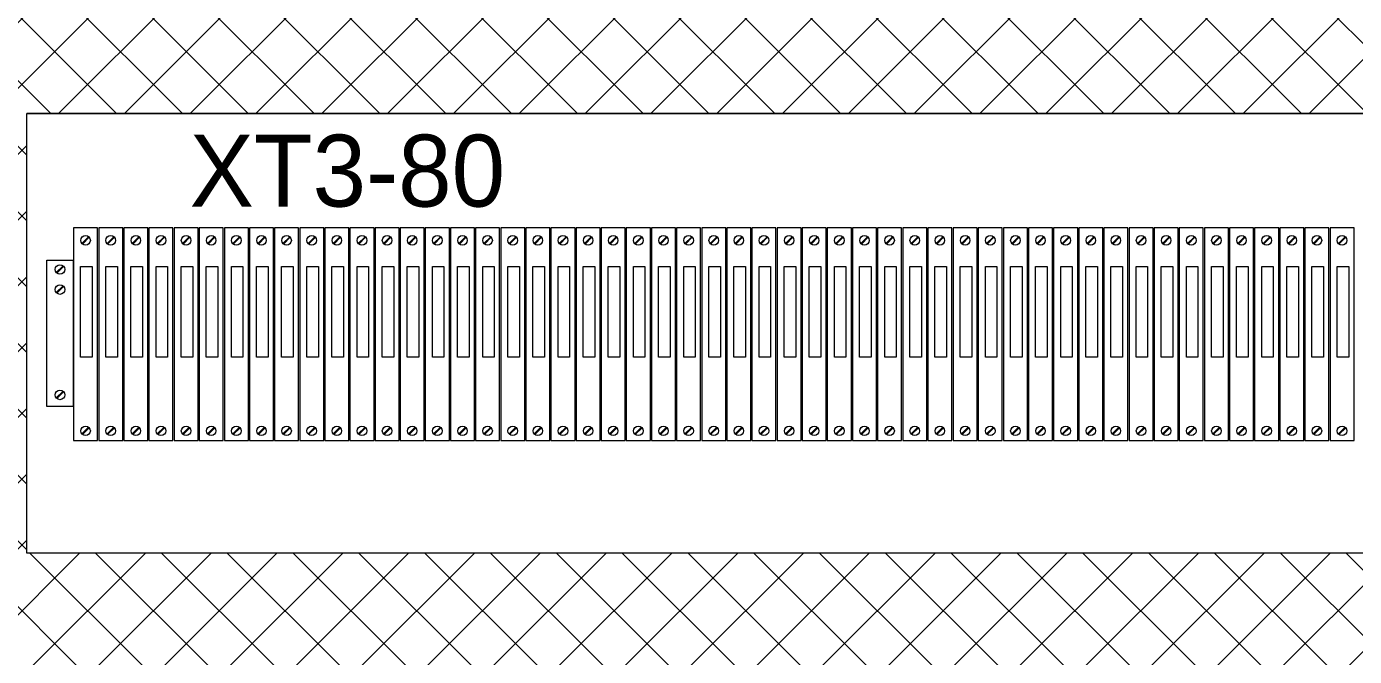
# Model space of a CAD drawing. Header units: millimetres. Extents: x 32626 to 72822, y 60047 to 123188.
# Drawn here: x 33074.3 to 33346, y 69229.9 to 69358.9 of the extents above; entities that cross this region are included whole.
import ezdxf

# ---------------------------------------------------------------- set-up
doc = ezdxf.new("R2010")
doc.units = ezdxf.units.MM
doc.header["$LTSCALE"] = 10
doc.layers.add('1轮廓实线层', color=7, linetype='Continuous', lineweight=18)
doc.layers.add('6文字层', color=3, linetype='Continuous', lineweight=18)
doc.styles.add('样式 1', font='SIMYOU.TTF', dxfattribs={"width": 0.75})

msp = doc.modelspace()

# ---------------------------------------------------------------- hatches: boundary and pattern name
at = {"layer": '1轮廓实线层'}
h = msp.add_hatch(dxfattribs=at)
h.set_pattern_fill('ANSI37', color=256, scale=3, style=0)
h.set_pattern_definition([(45, (1626.673, 2082.644), (-6.7351921, 6.7351921), []), (135, (1626.673, 2082.644), (-6.7351921, -6.7351921), [])])
h.paths.add_polyline_path([(33050.9, 69101.35), (33050.9, 69496.47), (33784.37, 69496.47), (33784.37, 69101.35)])
h.paths.add_polyline_path([(33074.32, 69473.08), (33760.95, 69473.08), (33760.95, 69365.07), (33074.32, 69365.07)], flags=16)
h.paths.add_polyline_path([(33074.3, 69341.07), (33760.97, 69341.07), (33760.97, 69251.07), (33074.3, 69251.07)], flags=16)
h.paths.add_polyline_path([(33074.3, 69227.07), (33760.97, 69227.07), (33760.97, 69125.35), (33074.3, 69125.35)], flags=16)

# ---------------------------------------------------------------- linework, layer by layer
for p, q in [((33520.37, 69341.07), (33074.3, 69341.07)), ((33074.3, 69341.07), (33760.97, 69341.07)), ((33074.3, 69251.07), (33074.3, 69341.07)), ((33520.37, 69251.07), (33074.3, 69251.07)), ((33760.97, 69251.07), (33074.3, 69251.07))]:
    msp.add_line(p, q, dxfattribs=at)
at = {"layer": '1轮廓实线层', "lineweight": 13}
for p, q in [((33088.81, 69317.63), (33083.89, 69317.63)), ((33083.89, 69317.63), (33083.89, 69274.13)), ((33088.81, 69274.13), (33088.81, 69317.63)), ((33093.95, 69317.63), (33089.03, 69317.63)), ((33089.03, 69317.63), (33089.03, 69274.13)), ((33093.95, 69274.13), (33093.95, 69317.63)), ((33099.1, 69317.63), (33094.18, 69317.63)), ((33094.18, 69317.63), (33094.18, 69274.13)), ((33099.1, 69274.13), (33099.1, 69317.63)), ((33104.24, 69317.63), (33099.32, 69317.63)), ((33099.32, 69317.63), (33099.32, 69274.13)), ((33104.24, 69274.13), (33104.24, 69317.63)), ((33109.38, 69317.63), (33104.46, 69317.63)), ((33104.46, 69317.63), (33104.46, 69274.13)), ((33109.38, 69274.13), (33109.38, 69317.63)), ((33114.52, 69317.63), (33109.6, 69317.63)), ((33109.6, 69317.63), (33109.6, 69274.13)), ((33114.52, 69274.13), (33114.52, 69317.63)), ((33119.67, 69317.63), (33114.75, 69317.63)), ((33114.75, 69317.63), (33114.75, 69274.13)), ((33119.67, 69274.13), (33119.67, 69317.63)), ((33124.81, 69317.63), (33119.89, 69317.63)), ((33119.89, 69317.63), (33119.89, 69274.13)), ((33124.81, 69274.13), (33124.81, 69317.63)), ((33129.95, 69317.63), (33125.03, 69317.63)), ((33125.03, 69317.63), (33125.03, 69274.13)), ((33129.95, 69274.13), (33129.95, 69317.63)), ((33135.09, 69317.63), (33130.17, 69317.63)), ((33130.17, 69317.63), (33130.17, 69274.13)), ((33135.09, 69274.13), (33135.09, 69317.63)), ((33140.24, 69317.63), (33135.32, 69317.63)), ((33135.32, 69317.63), (33135.32, 69274.13)), ((33140.24, 69274.13), (33140.24, 69317.63)), ((33145.38, 69317.63), (33140.46, 69317.63)), ((33140.46, 69317.63), (33140.46, 69274.13)), ((33145.38, 69274.13), (33145.38, 69317.63)), ((33150.52, 69317.63), (33145.6, 69317.63)), ((33145.6, 69317.63), (33145.6, 69274.13)), ((33150.52, 69274.13), (33150.52, 69317.63)), ((33155.66, 69317.63), (33150.74, 69317.63)), ((33150.74, 69317.63), (33150.74, 69274.13)), ((33155.66, 69274.13), (33155.66, 69317.63)), ((33160.8, 69317.63), (33155.88, 69317.63)), ((33155.88, 69317.63), (33155.88, 69274.13)), ((33160.8, 69274.13), (33160.8, 69317.63)), ((33165.95, 69317.63), (33161.03, 69317.63)), ((33161.03, 69317.63), (33161.03, 69274.13)), ((33165.95, 69274.13), (33165.95, 69317.63)), ((33171.09, 69317.63), (33166.17, 69317.63)), ((33166.17, 69317.63), (33166.17, 69274.13)), ((33171.09, 69274.13), (33171.09, 69317.63)), ((33176.23, 69317.63), (33171.31, 69317.63)), ((33171.31, 69317.63), (33171.31, 69274.13)), ((33176.23, 69274.13), (33176.23, 69317.63)), ((33181.37, 69317.63), (33176.45, 69317.63)), ((33176.45, 69317.63), (33176.45, 69274.13)), ((33181.37, 69274.13), (33181.37, 69317.63)), ((33186.52, 69317.63), (33181.6, 69317.63)), ((33181.6, 69317.63), (33181.6, 69274.13)), ((33186.52, 69274.13), (33186.52, 69317.63)), ((33191.66, 69317.63), (33186.74, 69317.63)), ((33186.74, 69317.63), (33186.74, 69274.13)), ((33191.66, 69274.13), (33191.66, 69317.63)), ((33196.8, 69317.63), (33191.88, 69317.63)), ((33191.88, 69317.63), (33191.88, 69274.13)), ((33196.8, 69274.13), (33196.8, 69317.63)), ((33201.94, 69317.63), (33197.02, 69317.63)), ((33197.02, 69317.63), (33197.02, 69274.13)), ((33201.94, 69274.13), (33201.94, 69317.63)), ((33207.08, 69317.63), (33202.16, 69317.63)), ((33202.16, 69317.63), (33202.16, 69274.13)), ((33207.08, 69274.13), (33207.08, 69317.63)), ((33212.23, 69317.63), (33207.31, 69317.63)), ((33207.31, 69317.63), (33207.31, 69274.13)), ((33212.23, 69274.13), (33212.23, 69317.63)), ((33217.37, 69317.63), (33212.45, 69317.63)), ((33212.45, 69317.63), (33212.45, 69274.13)), ((33217.37, 69274.13), (33217.37, 69317.63)), ((33222.51, 69317.63), (33217.59, 69317.63)), ((33217.59, 69317.63), (33217.59, 69274.13)), ((33222.51, 69274.13), (33222.51, 69317.63)), ((33227.65, 69317.63), (33222.73, 69317.63)), ((33222.73, 69317.63), (33222.73, 69274.13)), ((33227.65, 69274.13), (33227.65, 69317.63)), ((33232.8, 69317.63), (33227.88, 69317.63)), ((33227.88, 69317.63), (33227.88, 69274.13)), ((33232.8, 69274.13), (33232.8, 69317.63)), ((33237.94, 69317.63), (33233.02, 69317.63)), ((33233.02, 69317.63), (33233.02, 69274.13)), ((33237.94, 69274.13), (33237.94, 69317.63)), ((33243.08, 69317.63), (33238.16, 69317.63)), ((33238.16, 69317.63), (33238.16, 69274.13)), ((33243.08, 69274.13), (33243.08, 69317.63)), ((33248.22, 69317.63), (33243.3, 69317.63)), ((33243.3, 69317.63), (33243.3, 69274.13)), ((33248.22, 69274.13), (33248.22, 69317.63)), ((33253.36, 69317.63), (33248.44, 69317.63)), ((33248.44, 69317.63), (33248.44, 69274.13)), ((33253.36, 69274.13), (33253.36, 69317.63)), ((33258.51, 69317.63), (33253.59, 69317.63)), ((33253.59, 69317.63), (33253.59, 69274.13)), ((33258.51, 69274.13), (33258.51, 69317.63)), ((33263.65, 69317.63), (33258.73, 69317.63)), ((33258.73, 69317.63), (33258.73, 69274.13)), ((33263.65, 69274.13), (33263.65, 69317.63)), ((33268.83, 69317.63), (33263.91, 69317.63)), ((33263.91, 69317.63), (33263.91, 69274.13)), ((33268.83, 69274.13), (33268.83, 69317.63)), ((33273.97, 69317.63), (33269.05, 69317.63)), ((33269.05, 69317.63), (33269.05, 69274.13)), ((33273.97, 69274.13), (33273.97, 69317.63)), ((33279.11, 69317.63), (33274.19, 69317.63)), ((33274.19, 69317.63), (33274.19, 69274.13)), ((33279.11, 69274.13), (33279.11, 69317.63)), ((33284.26, 69317.63), (33279.34, 69317.63)), ((33279.34, 69317.63), (33279.34, 69274.13)), ((33284.26, 69274.13), (33284.26, 69317.63)), ((33289.4, 69317.63), (33284.48, 69317.63)), ((33284.48, 69317.63), (33284.48, 69274.13)), ((33289.4, 69274.13), (33289.4, 69317.63)), ((33294.54, 69317.63), (33289.62, 69317.63)), ((33289.62, 69317.63), (33289.62, 69274.13)), ((33294.54, 69274.13), (33294.54, 69317.63)), ((33299.68, 69317.63), (33294.76, 69317.63)), ((33294.76, 69317.63), (33294.76, 69274.13)), ((33299.68, 69274.13), (33299.68, 69317.63)), ((33304.83, 69317.63), (33299.91, 69317.63)), ((33299.91, 69317.63), (33299.91, 69274.13)), ((33304.83, 69274.13), (33304.83, 69317.63)), ((33309.97, 69317.63), (33305.05, 69317.63)), ((33305.05, 69317.63), (33305.05, 69274.13)), ((33309.97, 69274.13), (33309.97, 69317.63)), ((33315.11, 69317.63), (33310.19, 69317.63)), ((33310.19, 69317.63), (33310.19, 69274.13)), ((33315.11, 69274.13), (33315.11, 69317.63)), ((33320.25, 69317.63), (33315.33, 69317.63)), ((33315.33, 69317.63), (33315.33, 69274.13)), ((33320.25, 69274.13), (33320.25, 69317.63)), ((33325.39, 69317.63), (33320.47, 69317.63)), ((33320.47, 69317.63), (33320.47, 69274.13)), ((33325.39, 69274.13), (33325.39, 69317.63)), ((33330.54, 69317.63), (33325.62, 69317.63)), ((33325.62, 69317.63), (33325.62, 69274.13)), ((33330.54, 69274.13), (33330.54, 69317.63)), ((33335.68, 69317.63), (33330.76, 69317.63)), ((33330.76, 69317.63), (33330.76, 69274.13)), ((33335.68, 69274.13), (33335.68, 69317.63)), ((33340.82, 69317.63), (33335.9, 69317.63)), ((33335.9, 69317.63), (33335.9, 69274.13)), ((33340.82, 69274.13), (33340.82, 69317.63)), ((33345.96, 69317.63), (33341.04, 69317.63)), ((33341.04, 69317.63), (33341.04, 69274.13)), ((33345.96, 69274.13), (33345.96, 69317.63)), ((33085.6, 69314.48), (33086.98, 69315.85)), ((33085.72, 69314.35), (33087.1, 69315.73)), ((33090.74, 69314.48), (33092.12, 69315.85)), ((33090.87, 69314.35), (33092.24, 69315.73)), ((33095.89, 69314.48), (33097.27, 69315.85)), ((33096.01, 69314.35), (33097.39, 69315.73)), ((33101.03, 69314.48), (33102.41, 69315.85)), ((33101.15, 69314.35), (33102.53, 69315.73)), ((33106.17, 69314.48), (33107.55, 69315.85)), ((33106.29, 69314.35), (33107.67, 69315.73)), ((33111.31, 69314.48), (33112.69, 69315.85)), ((33111.43, 69314.35), (33112.81, 69315.73)), ((33116.46, 69314.48), (33117.84, 69315.85)), ((33116.58, 69314.35), (33117.96, 69315.73)), ((33121.6, 69314.48), (33122.98, 69315.85)), ((33121.72, 69314.35), (33123.1, 69315.73)), ((33126.74, 69314.48), (33128.12, 69315.85)), ((33126.86, 69314.35), (33128.24, 69315.73)), ((33131.88, 69314.48), (33133.26, 69315.85)), ((33132, 69314.35), (33133.38, 69315.73)), ((33137.03, 69314.48), (33138.4, 69315.85)), ((33137.15, 69314.35), (33138.53, 69315.73)), ((33142.17, 69314.48), (33143.55, 69315.85)), ((33142.29, 69314.35), (33143.67, 69315.73)), ((33147.31, 69314.48), (33148.69, 69315.85)), ((33147.43, 69314.35), (33148.81, 69315.73)), ((33152.45, 69314.48), (33153.83, 69315.85)), ((33152.57, 69314.35), (33153.95, 69315.73)), ((33157.59, 69314.48), (33158.97, 69315.85)), ((33157.72, 69314.35), (33159.09, 69315.73)), ((33162.74, 69314.48), (33164.12, 69315.85)), ((33162.86, 69314.35), (33164.24, 69315.73)), ((33167.88, 69314.48), (33169.26, 69315.85)), ((33168, 69314.35), (33169.38, 69315.73)), ((33173.02, 69314.48), (33174.4, 69315.85)), ((33173.14, 69314.35), (33174.52, 69315.73)), ((33178.16, 69314.48), (33179.54, 69315.85)), ((33178.28, 69314.35), (33179.66, 69315.73)), ((33183.31, 69314.48), (33184.68, 69315.85)), ((33183.43, 69314.35), (33184.81, 69315.73)), ((33188.45, 69314.48), (33189.83, 69315.85)), ((33188.57, 69314.35), (33189.95, 69315.73)), ((33193.59, 69314.48), (33194.97, 69315.85)), ((33193.71, 69314.35), (33195.09, 69315.73)), ((33198.73, 69314.48), (33200.11, 69315.85)), ((33198.85, 69314.35), (33200.23, 69315.73)), ((33203.87, 69314.48), (33205.25, 69315.85)), ((33204, 69314.35), (33205.37, 69315.73)), ((33209.02, 69314.48), (33210.4, 69315.85)), ((33209.14, 69314.35), (33210.52, 69315.73)), ((33214.16, 69314.48), (33215.54, 69315.85)), ((33214.28, 69314.35), (33215.66, 69315.73)), ((33219.3, 69314.48), (33220.68, 69315.85)), ((33219.42, 69314.35), (33220.8, 69315.73)), ((33224.44, 69314.48), (33225.82, 69315.85)), ((33224.56, 69314.35), (33225.94, 69315.73)), ((33229.59, 69314.48), (33230.97, 69315.85)), ((33229.71, 69314.35), (33231.09, 69315.73)), ((33234.73, 69314.48), (33236.11, 69315.85)), ((33234.85, 69314.35), (33236.23, 69315.73)), ((33239.87, 69314.48), (33241.25, 69315.85)), ((33239.99, 69314.35), (33241.37, 69315.73)), ((33245.01, 69314.48), (33246.39, 69315.85)), ((33245.13, 69314.35), (33246.51, 69315.73)), ((33250.16, 69314.48), (33251.53, 69315.85)), ((33250.28, 69314.35), (33251.66, 69315.73)), ((33255.3, 69314.48), (33256.68, 69315.85)), ((33255.42, 69314.35), (33256.8, 69315.73)), ((33260.44, 69314.48), (33261.82, 69315.85)), ((33260.56, 69314.35), (33261.94, 69315.73)), ((33265.62, 69314.48), (33267, 69315.85)), ((33265.74, 69314.35), (33267.12, 69315.73)), ((33270.76, 69314.48), (33272.14, 69315.85)), ((33270.88, 69314.35), (33272.26, 69315.73)), ((33275.9, 69314.48), (33277.28, 69315.85)), ((33276.03, 69314.35), (33277.4, 69315.73)), ((33281.05, 69314.48), (33282.43, 69315.85)), ((33281.17, 69314.35), (33282.55, 69315.73)), ((33286.19, 69314.48), (33287.57, 69315.85)), ((33286.31, 69314.35), (33287.69, 69315.73)), ((33291.33, 69314.48), (33292.71, 69315.85)), ((33291.45, 69314.35), (33292.83, 69315.73)), ((33296.47, 69314.48), (33297.85, 69315.85)), ((33296.59, 69314.35), (33297.97, 69315.73)), ((33301.62, 69314.48), (33303, 69315.85)), ((33301.74, 69314.35), (33303.12, 69315.73)), ((33306.76, 69314.48), (33308.14, 69315.85)), ((33306.88, 69314.35), (33308.26, 69315.73)), ((33311.9, 69314.48), (33313.28, 69315.85)), ((33312.02, 69314.35), (33313.4, 69315.73)), ((33317.04, 69314.48), (33318.42, 69315.85)), ((33317.16, 69314.35), (33318.54, 69315.73)), ((33322.19, 69314.48), (33323.56, 69315.85)), ((33322.31, 69314.35), (33323.69, 69315.73)), ((33327.33, 69314.48), (33328.71, 69315.85)), ((33327.45, 69314.35), (33328.83, 69315.73)), ((33332.47, 69314.48), (33333.85, 69315.85)), ((33332.59, 69314.35), (33333.97, 69315.73)), ((33337.61, 69314.48), (33338.99, 69315.85)), ((33337.73, 69314.35), (33339.11, 69315.73)), ((33342.75, 69314.48), (33344.13, 69315.85)), ((33342.88, 69314.35), (33344.25, 69315.73)), ((33078.41, 69311.07), (33083.81, 69311.07)), ((33078.41, 69281.07), (33078.41, 69311.07)), ((33080.36, 69308.51), (33081.74, 69309.89)), ((33080.48, 69308.39), (33081.86, 69309.77)), ((33083.81, 69311.07), (33083.81, 69281.07)), ((33080.36, 69304.39), (33081.74, 69305.76)), ((33080.48, 69304.26), (33081.86, 69305.64)), ((33080.36, 69282.82), (33081.74, 69284.2)), ((33080.48, 69282.7), (33081.86, 69284.08)), ((33083.81, 69281.07), (33078.41, 69281.07)), ((33083.89, 69274.13), (33088.81, 69274.13)), ((33085.6, 69275.45), (33086.98, 69276.83)), ((33085.72, 69275.33), (33087.1, 69276.71)), ((33089.03, 69274.13), (33093.95, 69274.13)), ((33090.74, 69275.45), (33092.12, 69276.83)), ((33090.87, 69275.33), (33092.24, 69276.71)), ((33094.18, 69274.13), (33099.1, 69274.13)), ((33095.89, 69275.45), (33097.27, 69276.83)), ((33096.01, 69275.33), (33097.39, 69276.71)), ((33099.32, 69274.13), (33104.24, 69274.13)), ((33101.03, 69275.45), (33102.41, 69276.83)), ((33101.15, 69275.33), (33102.53, 69276.71)), ((33104.46, 69274.13), (33109.38, 69274.13)), ((33106.17, 69275.45), (33107.55, 69276.83)), ((33106.29, 69275.33), (33107.67, 69276.71)), ((33109.6, 69274.13), (33114.52, 69274.13)), ((33111.31, 69275.45), (33112.69, 69276.83)), ((33111.43, 69275.33), (33112.81, 69276.71)), ((33114.75, 69274.13), (33119.67, 69274.13)), ((33116.46, 69275.45), (33117.84, 69276.83)), ((33116.58, 69275.33), (33117.96, 69276.71)), ((33119.89, 69274.13), (33124.81, 69274.13)), ((33121.6, 69275.45), (33122.98, 69276.83)), ((33121.72, 69275.33), (33123.1, 69276.71)), ((33125.03, 69274.13), (33129.95, 69274.13)), ((33126.74, 69275.45), (33128.12, 69276.83)), ((33126.86, 69275.33), (33128.24, 69276.71)), ((33130.17, 69274.13), (33135.09, 69274.13)), ((33131.88, 69275.45), (33133.26, 69276.83)), ((33132, 69275.33), (33133.38, 69276.71)), ((33135.32, 69274.13), (33140.24, 69274.13)), ((33137.03, 69275.45), (33138.4, 69276.83)), ((33137.15, 69275.33), (33138.53, 69276.71)), ((33140.46, 69274.13), (33145.38, 69274.13)), ((33142.17, 69275.45), (33143.55, 69276.83)), ((33142.29, 69275.33), (33143.67, 69276.71)), ((33145.6, 69274.13), (33150.52, 69274.13)), ((33147.31, 69275.45), (33148.69, 69276.83)), ((33147.43, 69275.33), (33148.81, 69276.71)), ((33150.74, 69274.13), (33155.66, 69274.13)), ((33152.45, 69275.45), (33153.83, 69276.83)), ((33152.57, 69275.33), (33153.95, 69276.71)), ((33155.88, 69274.13), (33160.8, 69274.13)), ((33157.59, 69275.45), (33158.97, 69276.83)), ((33157.72, 69275.33), (33159.09, 69276.71)), ((33161.03, 69274.13), (33165.95, 69274.13)), ((33162.74, 69275.45), (33164.12, 69276.83)), ((33162.86, 69275.33), (33164.24, 69276.71)), ((33166.17, 69274.13), (33171.09, 69274.13)), ((33167.88, 69275.45), (33169.26, 69276.83)), ((33168, 69275.33), (33169.38, 69276.71)), ((33171.31, 69274.13), (33176.23, 69274.13)), ((33173.02, 69275.45), (33174.4, 69276.83)), ((33173.14, 69275.33), (33174.52, 69276.71)), ((33176.45, 69274.13), (33181.37, 69274.13)), ((33178.16, 69275.45), (33179.54, 69276.83)), ((33178.28, 69275.33), (33179.66, 69276.71)), ((33181.6, 69274.13), (33186.52, 69274.13)), ((33183.31, 69275.45), (33184.68, 69276.83)), ((33183.43, 69275.33), (33184.81, 69276.71)), ((33186.74, 69274.13), (33191.66, 69274.13)), ((33188.45, 69275.45), (33189.83, 69276.83)), ((33188.57, 69275.33), (33189.95, 69276.71)), ((33191.88, 69274.13), (33196.8, 69274.13)), ((33193.59, 69275.45), (33194.97, 69276.83)), ((33193.71, 69275.33), (33195.09, 69276.71)), ((33197.02, 69274.13), (33201.94, 69274.13)), ((33198.73, 69275.45), (33200.11, 69276.83)), ((33198.85, 69275.33), (33200.23, 69276.71)), ((33202.16, 69274.13), (33207.08, 69274.13)), ((33203.87, 69275.45), (33205.25, 69276.83)), ((33204, 69275.33), (33205.37, 69276.71)), ((33207.31, 69274.13), (33212.23, 69274.13)), ((33209.02, 69275.45), (33210.4, 69276.83)), ((33209.14, 69275.33), (33210.52, 69276.71)), ((33212.45, 69274.13), (33217.37, 69274.13)), ((33214.16, 69275.45), (33215.54, 69276.83)), ((33214.28, 69275.33), (33215.66, 69276.71)), ((33217.59, 69274.13), (33222.51, 69274.13)), ((33219.3, 69275.45), (33220.68, 69276.83)), ((33219.42, 69275.33), (33220.8, 69276.71)), ((33222.73, 69274.13), (33227.65, 69274.13)), ((33224.44, 69275.45), (33225.82, 69276.83)), ((33224.56, 69275.33), (33225.94, 69276.71)), ((33227.88, 69274.13), (33232.8, 69274.13)), ((33229.59, 69275.45), (33230.97, 69276.83)), ((33229.71, 69275.33), (33231.09, 69276.71)), ((33233.02, 69274.13), (33237.94, 69274.13)), ((33234.73, 69275.45), (33236.11, 69276.83)), ((33234.85, 69275.33), (33236.23, 69276.71)), ((33238.16, 69274.13), (33243.08, 69274.13)), ((33239.87, 69275.45), (33241.25, 69276.83)), ((33239.99, 69275.33), (33241.37, 69276.71)), ((33243.3, 69274.13), (33248.22, 69274.13)), ((33245.01, 69275.45), (33246.39, 69276.83)), ((33245.13, 69275.33), (33246.51, 69276.71)), ((33248.44, 69274.13), (33253.36, 69274.13)), ((33250.16, 69275.45), (33251.53, 69276.83)), ((33250.28, 69275.33), (33251.66, 69276.71)), ((33253.59, 69274.13), (33258.51, 69274.13)), ((33255.3, 69275.45), (33256.68, 69276.83)), ((33255.42, 69275.33), (33256.8, 69276.71)), ((33258.73, 69274.13), (33263.65, 69274.13)), ((33260.44, 69275.45), (33261.82, 69276.83)), ((33260.56, 69275.33), (33261.94, 69276.71)), ((33263.91, 69274.13), (33268.83, 69274.13)), ((33265.62, 69275.45), (33267, 69276.83)), ((33265.74, 69275.33), (33267.12, 69276.71)), ((33269.05, 69274.13), (33273.97, 69274.13)), ((33270.76, 69275.45), (33272.14, 69276.83)), ((33270.88, 69275.33), (33272.26, 69276.71)), ((33274.19, 69274.13), (33279.11, 69274.13)), ((33275.9, 69275.45), (33277.28, 69276.83)), ((33276.03, 69275.33), (33277.4, 69276.71)), ((33279.34, 69274.13), (33284.26, 69274.13)), ((33281.05, 69275.45), (33282.43, 69276.83)), ((33281.17, 69275.33), (33282.55, 69276.71)), ((33284.48, 69274.13), (33289.4, 69274.13)), ((33286.19, 69275.45), (33287.57, 69276.83)), ((33286.31, 69275.33), (33287.69, 69276.71)), ((33289.62, 69274.13), (33294.54, 69274.13)), ((33291.33, 69275.45), (33292.71, 69276.83)), ((33291.45, 69275.33), (33292.83, 69276.71)), ((33294.76, 69274.13), (33299.68, 69274.13)), ((33296.47, 69275.45), (33297.85, 69276.83)), ((33296.59, 69275.33), (33297.97, 69276.71)), ((33299.91, 69274.13), (33304.83, 69274.13)), ((33301.62, 69275.45), (33303, 69276.83)), ((33301.74, 69275.33), (33303.12, 69276.71)), ((33305.05, 69274.13), (33309.97, 69274.13)), ((33306.76, 69275.45), (33308.14, 69276.83)), ((33306.88, 69275.33), (33308.26, 69276.71)), ((33310.19, 69274.13), (33315.11, 69274.13)), ((33311.9, 69275.45), (33313.28, 69276.83)), ((33312.02, 69275.33), (33313.4, 69276.71)), ((33315.33, 69274.13), (33320.25, 69274.13)), ((33317.04, 69275.45), (33318.42, 69276.83)), ((33317.16, 69275.33), (33318.54, 69276.71)), ((33320.47, 69274.13), (33325.39, 69274.13)), ((33322.19, 69275.45), (33323.56, 69276.83)), ((33322.31, 69275.33), (33323.69, 69276.71)), ((33325.62, 69274.13), (33330.54, 69274.13)), ((33327.33, 69275.45), (33328.71, 69276.83)), ((33327.45, 69275.33), (33328.83, 69276.71)), ((33330.76, 69274.13), (33335.68, 69274.13)), ((33332.47, 69275.45), (33333.85, 69276.83)), ((33332.59, 69275.33), (33333.97, 69276.71)), ((33335.9, 69274.13), (33340.82, 69274.13)), ((33337.61, 69275.45), (33338.99, 69276.83)), ((33337.73, 69275.33), (33339.11, 69276.71)), ((33341.04, 69274.13), (33345.96, 69274.13)), ((33342.75, 69275.45), (33344.13, 69276.83)), ((33342.88, 69275.33), (33344.25, 69276.71))]:
    msp.add_line(p, q, dxfattribs=at)
at = {"layer": '1轮廓实线层'}
msp.add_lwpolyline([(33074.3, 69251.07), (33074.3, 69341.07)], dxfattribs=at)
at = {"layer": '1轮廓实线层', "lineweight": 13}
for points in [[(33085.34, 69309.74), (33087.71, 69309.74), (33087.71, 69291.17), (33085.34, 69291.17)], [(33090.49, 69309.74), (33092.85, 69309.74), (33092.85, 69291.17), (33090.49, 69291.17)], [(33095.63, 69309.74), (33097.99, 69309.74), (33097.99, 69291.17), (33095.63, 69291.17)], [(33100.77, 69309.74), (33103.14, 69309.74), (33103.14, 69291.17), (33100.77, 69291.17)], [(33105.91, 69309.74), (33108.28, 69309.74), (33108.28, 69291.17), (33105.91, 69291.17)], [(33111.05, 69309.74), (33113.42, 69309.74), (33113.42, 69291.17), (33111.05, 69291.17)], [(33116.2, 69309.74), (33118.56, 69309.74), (33118.56, 69291.17), (33116.2, 69291.17)], [(33121.34, 69309.74), (33123.71, 69309.74), (33123.71, 69291.17), (33121.34, 69291.17)], [(33126.48, 69309.74), (33128.85, 69309.74), (33128.85, 69291.17), (33126.48, 69291.17)], [(33131.62, 69309.74), (33133.99, 69309.74), (33133.99, 69291.17), (33131.62, 69291.17)], [(33136.77, 69309.74), (33139.13, 69309.74), (33139.13, 69291.17), (33136.77, 69291.17)], [(33141.91, 69309.74), (33144.28, 69309.74), (33144.28, 69291.17), (33141.91, 69291.17)], [(33147.05, 69309.74), (33149.42, 69309.74), (33149.42, 69291.17), (33147.05, 69291.17)], [(33152.19, 69309.74), (33154.56, 69309.74), (33154.56, 69291.17), (33152.19, 69291.17)], [(33157.34, 69309.74), (33159.7, 69309.74), (33159.7, 69291.17), (33157.34, 69291.17)], [(33162.48, 69309.74), (33164.84, 69309.74), (33164.84, 69291.17), (33162.48, 69291.17)], [(33167.62, 69309.74), (33169.99, 69309.74), (33169.99, 69291.17), (33167.62, 69291.17)], [(33172.76, 69309.74), (33175.13, 69309.74), (33175.13, 69291.17), (33172.76, 69291.17)], [(33177.9, 69309.74), (33180.27, 69309.74), (33180.27, 69291.17), (33177.9, 69291.17)], [(33183.05, 69309.74), (33185.41, 69309.74), (33185.41, 69291.17), (33183.05, 69291.17)], [(33188.19, 69309.74), (33190.56, 69309.74), (33190.56, 69291.17), (33188.19, 69291.17)], [(33193.33, 69309.74), (33195.7, 69309.74), (33195.7, 69291.17), (33193.33, 69291.17)], [(33198.47, 69309.74), (33200.84, 69309.74), (33200.84, 69291.17), (33198.47, 69291.17)], [(33203.62, 69309.74), (33205.98, 69309.74), (33205.98, 69291.17), (33203.62, 69291.17)], [(33208.76, 69309.74), (33211.12, 69309.74), (33211.12, 69291.17), (33208.76, 69291.17)], [(33213.9, 69309.74), (33216.27, 69309.74), (33216.27, 69291.17), (33213.9, 69291.17)], [(33219.04, 69309.74), (33221.41, 69309.74), (33221.41, 69291.17), (33219.04, 69291.17)], [(33224.18, 69309.74), (33226.55, 69309.74), (33226.55, 69291.17), (33224.18, 69291.17)], [(33229.33, 69309.74), (33231.69, 69309.74), (33231.69, 69291.17), (33229.33, 69291.17)], [(33234.47, 69309.74), (33236.84, 69309.74), (33236.84, 69291.17), (33234.47, 69291.17)], [(33239.61, 69309.74), (33241.98, 69309.74), (33241.98, 69291.17), (33239.61, 69291.17)], [(33244.75, 69309.74), (33247.12, 69309.74), (33247.12, 69291.17), (33244.75, 69291.17)], [(33249.9, 69309.74), (33252.26, 69309.74), (33252.26, 69291.17), (33249.9, 69291.17)], [(33255.04, 69309.74), (33257.4, 69309.74), (33257.4, 69291.17), (33255.04, 69291.17)], [(33260.18, 69309.74), (33262.55, 69309.74), (33262.55, 69291.17), (33260.18, 69291.17)], [(33265.36, 69309.74), (33267.73, 69309.74), (33267.73, 69291.17), (33265.36, 69291.17)], [(33270.5, 69309.74), (33272.87, 69309.74), (33272.87, 69291.17), (33270.5, 69291.17)], [(33275.65, 69309.74), (33278.01, 69309.74), (33278.01, 69291.17), (33275.65, 69291.17)], [(33280.79, 69309.74), (33283.15, 69309.74), (33283.15, 69291.17), (33280.79, 69291.17)], [(33285.93, 69309.74), (33288.3, 69309.74), (33288.3, 69291.17), (33285.93, 69291.17)], [(33291.07, 69309.74), (33293.44, 69309.74), (33293.44, 69291.17), (33291.07, 69291.17)], [(33296.21, 69309.74), (33298.58, 69309.74), (33298.58, 69291.17), (33296.21, 69291.17)], [(33301.36, 69309.74), (33303.72, 69309.74), (33303.72, 69291.17), (33301.36, 69291.17)], [(33306.5, 69309.74), (33308.87, 69309.74), (33308.87, 69291.17), (33306.5, 69291.17)], [(33311.64, 69309.74), (33314.01, 69309.74), (33314.01, 69291.17), (33311.64, 69291.17)], [(33316.78, 69309.74), (33319.15, 69309.74), (33319.15, 69291.17), (33316.78, 69291.17)], [(33321.93, 69309.74), (33324.29, 69309.74), (33324.29, 69291.17), (33321.93, 69291.17)], [(33327.07, 69309.74), (33329.44, 69309.74), (33329.44, 69291.17), (33327.07, 69291.17)], [(33332.21, 69309.74), (33334.58, 69309.74), (33334.58, 69291.17), (33332.21, 69291.17)], [(33337.35, 69309.74), (33339.72, 69309.74), (33339.72, 69291.17), (33337.35, 69291.17)], [(33342.5, 69309.74), (33344.86, 69309.74), (33344.86, 69291.17), (33342.5, 69291.17)]]:
    msp.add_lwpolyline(points, close=True, dxfattribs=at)
for centre in [(33086.35, 69315.1), (33091.49, 69315.1), (33096.64, 69315.1), (33101.78, 69315.1), (33106.92, 69315.1), (33112.06, 69315.1), (33117.21, 69315.1), (33122.35, 69315.1), (33127.49, 69315.1), (33132.63, 69315.1), (33137.78, 69315.1), (33142.92, 69315.1), (33148.06, 69315.1), (33153.2, 69315.1), (33158.34, 69315.1), (33163.49, 69315.1), (33168.63, 69315.1), (33173.77, 69315.1), (33178.91, 69315.1), (33184.06, 69315.1), (33189.2, 69315.1), (33194.34, 69315.1), (33199.48, 69315.1), (33204.62, 69315.1), (33209.77, 69315.1), (33214.91, 69315.1), (33220.05, 69315.1), (33225.19, 69315.1), (33230.34, 69315.1), (33235.48, 69315.1), (33240.62, 69315.1), (33245.76, 69315.1), (33250.9, 69315.1), (33256.05, 69315.1), (33261.19, 69315.1), (33266.37, 69315.1), (33271.51, 69315.1), (33276.65, 69315.1), (33281.8, 69315.1), (33286.94, 69315.1), (33292.08, 69315.1), (33297.22, 69315.1), (33302.37, 69315.1), (33307.51, 69315.1), (33312.65, 69315.1), (33317.79, 69315.1), (33322.93, 69315.1), (33328.08, 69315.1), (33333.22, 69315.1), (33338.36, 69315.1), (33343.5, 69315.1), (33081.11, 69309.14), (33081.11, 69305.02), (33081.11, 69283.45), (33086.35, 69276.08), (33091.49, 69276.08), (33096.64, 69276.08), (33101.78, 69276.08), (33106.92, 69276.08), (33112.06, 69276.08), (33117.21, 69276.08), (33122.35, 69276.08), (33127.49, 69276.08), (33132.63, 69276.08), (33137.78, 69276.08), (33142.92, 69276.08), (33148.06, 69276.08), (33153.2, 69276.08), (33158.34, 69276.08), (33163.49, 69276.08), (33168.63, 69276.08), (33173.77, 69276.08), (33178.91, 69276.08), (33184.06, 69276.08), (33189.2, 69276.08), (33194.34, 69276.08), (33199.48, 69276.08), (33204.62, 69276.08), (33209.77, 69276.08), (33214.91, 69276.08), (33220.05, 69276.08), (33225.19, 69276.08), (33230.34, 69276.08), (33235.48, 69276.08), (33240.62, 69276.08), (33245.76, 69276.08), (33250.9, 69276.08), (33256.05, 69276.08), (33261.19, 69276.08), (33266.37, 69276.08), (33271.51, 69276.08), (33276.65, 69276.08), (33281.8, 69276.08), (33286.94, 69276.08), (33292.08, 69276.08), (33297.22, 69276.08), (33302.37, 69276.08), (33307.51, 69276.08), (33312.65, 69276.08), (33317.79, 69276.08), (33322.93, 69276.08), (33328.08, 69276.08), (33333.22, 69276.08), (33338.36, 69276.08), (33343.5, 69276.08)]:
    msp.add_circle(centre, 0.975, dxfattribs=at)

# ---------------------------------------------------------------- texts
at = {"layer": '6文字层', "style": '样式 1'}
msp.add_text('XT3-80', height=14.725, dxfattribs=at).set_placement((33107.65, 69322.01))

doc.saveas('drawing.dxf')
